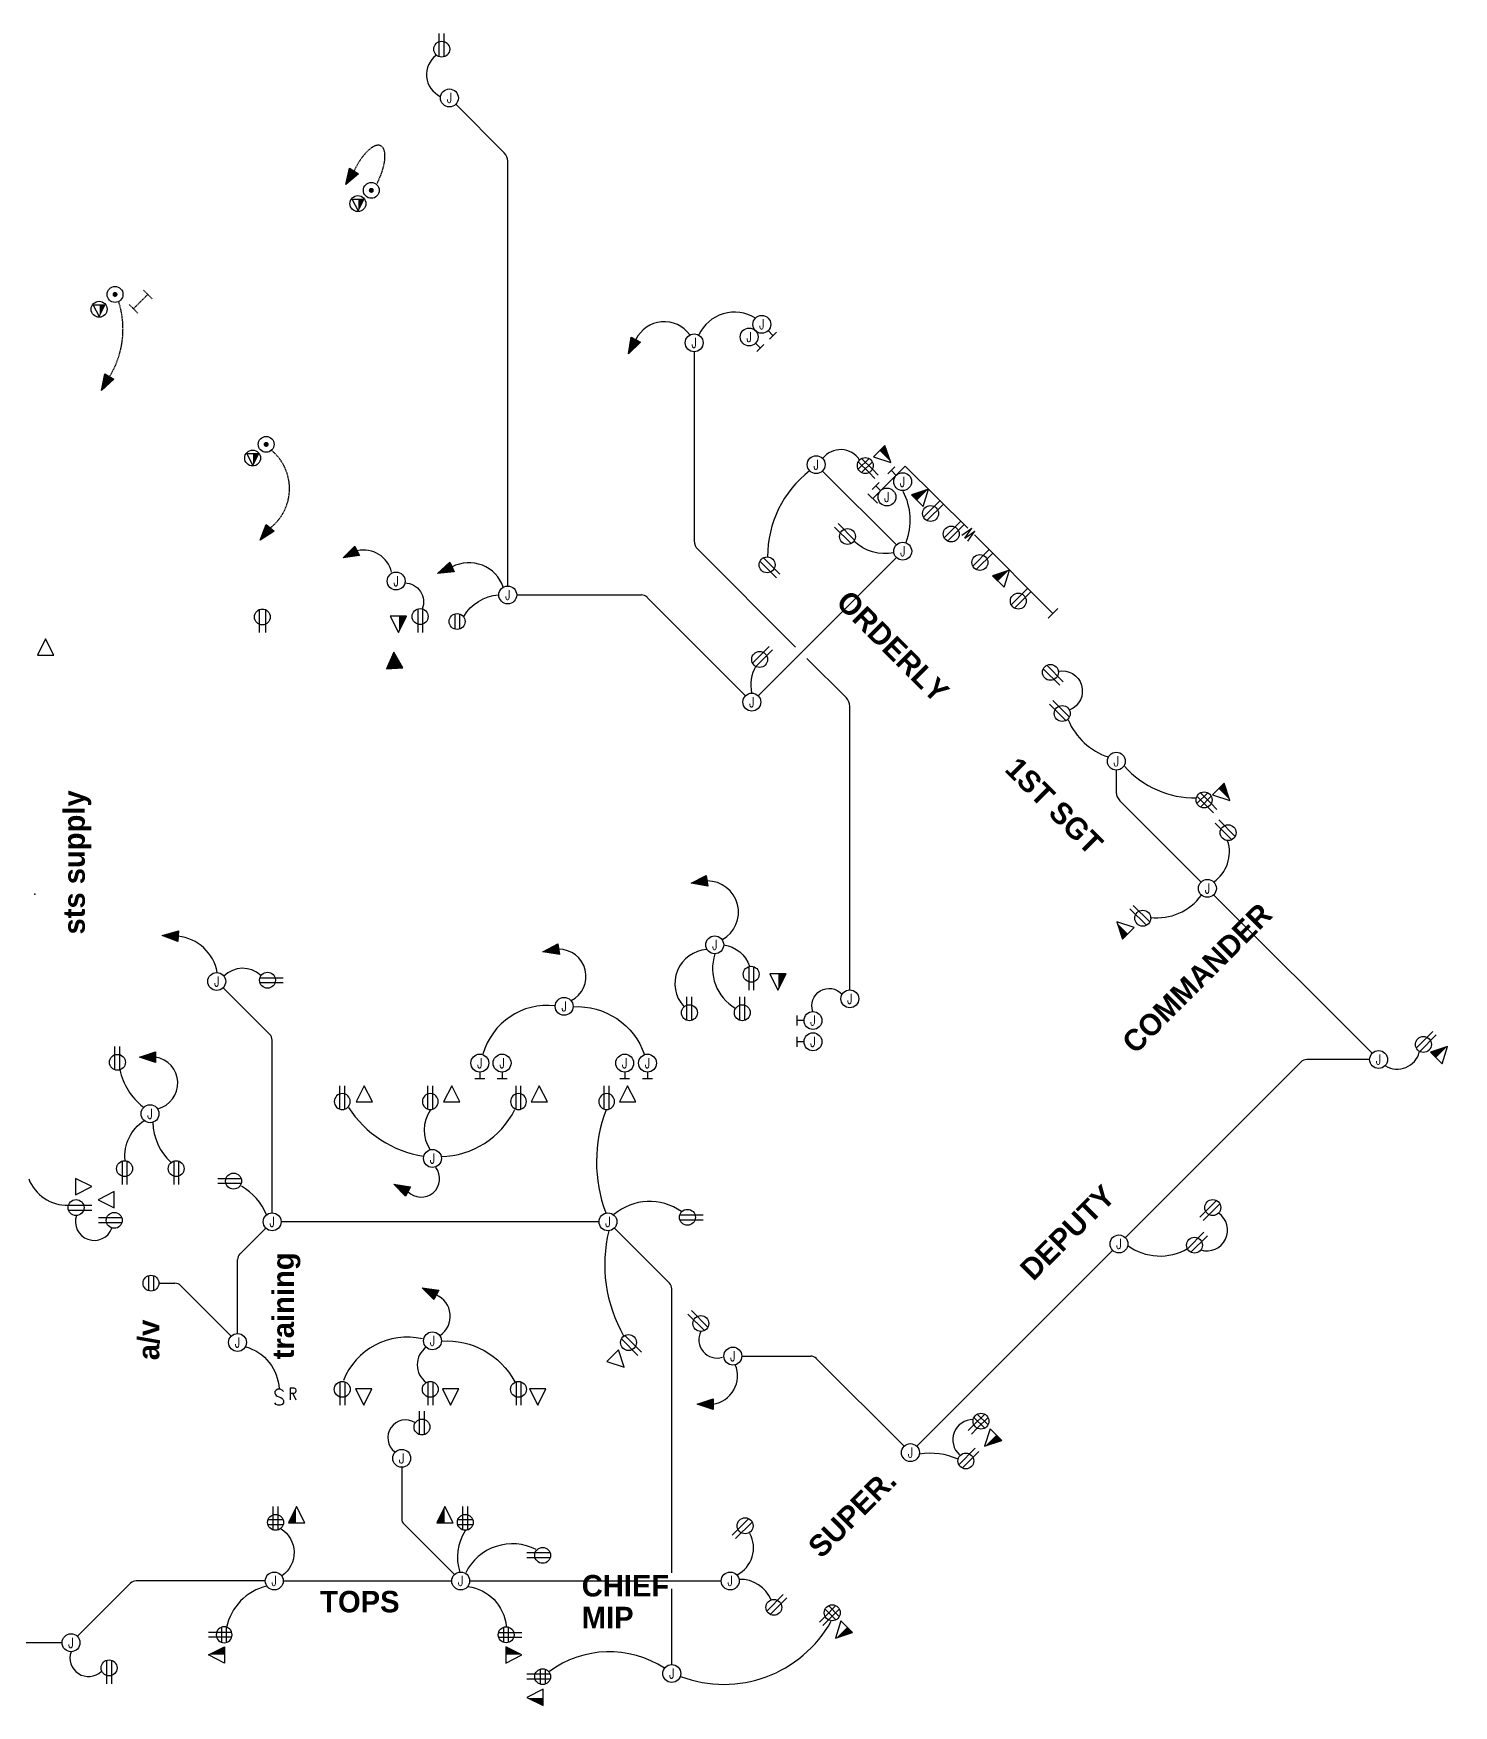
# Model space of a CAD drawing. Header units: inches. Extents: x 100 to 3150, y -1522 to 1528.
# Drawn here: x 2079 to 3150, y 244 to 1505 of the extents above; entities that cross this region are included whole.
import ezdxf
from ezdxf.enums import TextEntityAlignment as Align

# ---------------------------------------------------------------- set-up
doc = ezdxf.new("R2010")
doc.units = ezdxf.units.IN
doc.header["$MEASUREMENT"] = 0
doc.linetypes.add('DASHED', pattern=[0.75, 0.5, -0.25])
for name, color, linetype, lineweight in [('E-COMM-CNTR', 4, 'Continuous', 25), ('E-COMM-EXST', 4, 'Continuous', 25), ('E-COMM-NEWW', 2, 'Continuous', 25), ('E-JBOX-TEXT', 33, 'Continuous', 25), ('E-POWR-CIRC-NEWW', 10, 'Continuous', 30), ('E-POWR-DEVC-NEWW', 3, 'Continuous', 25), ('E-POWR-JBOX-NEWW', 5, 'Continuous', 25), ('E-POWR-RECP-CNTR', 4, 'Continuous', 25), ('E-POWR-RECP-EXST', 4, 'Continuous', 25), ('E-POWR-RECP-NEWW', 6, 'Continuous', 25), ('E-POWR-SWCH-NEWW', 30, 'Continuous', 25), ('E-POWR-TEXT', 7, 'Continuous', 25), ('E-SWCH-TEXT', 7, 'Continuous', 25)]:
    doc.layers.add(name, color=color, linetype=linetype, lineweight=lineweight)
for name, color, linetype in [('E-LITE-JBOX-NEWW', 5, 'Continuous'), ('E-POWR-CIRC-DASH-NEWW', 10, 'DASHED'), ('SMLTENAN', 8, 'Continuous')]:
    doc.layers.add(name, color=color, linetype=linetype)
doc.styles.add('Hand', font='cityb___.ttf')
doc.styles.get("Standard").update_dxf_attribs({"font": 'simplex.shx'})

# ---------------------------------------------------------------- blocks, each defined once
blk = doc.blocks.new('pwr-out2')
for p, q in [((-0.019, 0.184), (-0.019, 0)), ((0.019, 0.184), (0.019, 0))]:
    blk.add_line(p, q)
blk.add_circle((0, 0.124), 0.0625)
blk = doc.blocks.new('pwr-out4')
for p, q in [((-0.019, 0.064), (-0.019, 0)), ((0.019, 0.064), (0.019, 0))]:
    blk.add_line(p, q)
blk.add_circle((0, 0.124), 0.0625)
at = {"layer": 'E-POWR-RECP-CNTR'}
for p, q in [((-0.06, 0.143), (0.06, 0.143)), ((-0.019, 0.184), (-0.019, 0.064)), ((0.019, 0.184), (0.019, 0.064)), ((-0.06, 0.105), (0.06, 0.105))]:
    blk.add_line(p, q, dxfattribs=at)
blk = doc.blocks.new('pwr-TDO01')
blk.add_lwpolyline([(0, 0), (0.064, 0.127), (-0.065, 0.127), (0, 0)])
at = {"layer": 'E-COMM-CNTR'}
blk.add_solid([(0.003, 0.127), (0.003, 0.006), (0.003, 0.127), (0.064, 0.127)], dxfattribs=at)
blk = doc.blocks.new('Pwr-Out5')
for p, q in [((-0.019, 0.06), (-0.019, -0.06)), ((0.019, 0.06), (0.019, -0.06))]:
    blk.add_line(p, q)
blk.add_circle((0, 0), 0.0625)
blk = doc.blocks.new('Ltg-Jbx02')
for p, q in [((0.039, 0), (-0.039, 0)), ((0, 0.054), (0, 0))]:
    blk.add_line(p, q)
blk.add_circle((0, 0.124), 0.0703)
at = {"layer": 'E-JBOX-TEXT', "width": 0.8}
blk.add_attdef('J', text='', height=0.0781, dxfattribs=at).set_placement((0, 0.124), align=Align.MIDDLE)
blk = doc.blocks.new('pwr-Tel01')
blk.add_lwpolyline([(0, 0), (0.064, 0.127), (-0.065, 0.127), (0, 0)])
blk.add_solid([(-0.065, 0.127), (0, 0), (0.064, 0.127)])
blk = doc.blocks.new('_2PLEX')
for p, q in [((-2.4, 17.1), (-2.4, 0)), ((2.4, 17.1), (2.4, 0))]:
    blk.add_line(p, q)
blk.add_circle((0, 11.6), 6)
blk = doc.blocks.new('Ltg-Ckt20')
for p, q in [((0, 0.042), (0.125, 0)), ((0, -0.042), (0, 0.042)), ((0.125, 0), (0, -0.042))]:
    blk.add_line(p, q)
blk.add_solid([(0.125, 0), (0, 0.042), (0, -0.042)])
blk = doc.blocks.new('pwr-COR02')
at = {"const_width": 0.0194}
blk.add_lwpolyline([(-0.01, 0, 1), (0.01, 0, 1)], format="xyb", close=True, dxfattribs=at)
blk.add_circle((0, 0), 0.0625)
blk = doc.blocks.new('pwr-TDO03')
blk.add_lwpolyline([(0.001, -0.058), (0.046, 0.033), (-0.046, 0.033), (0.001, -0.058)])
blk.add_circle((0, 0), 0.0625)
at = {"layer": 'E-COMM-CNTR'}
blk.add_solid([(0.003, 0.033), (0.003, -0.053), (0.003, 0.033), (0.046, 0.033)], dxfattribs=at)
blk = doc.blocks.new('WAFFER')
at = {"layer": 'E-POWR-TEXT', "width": 0.8}
blk.add_attdef('W', text='', height=0.0938, dxfattribs=at).set_placement((0, 0), align=Align.MIDDLE)
blk = doc.blocks.new('_JBOX')
blk.add_circle((0, 0), 0.0703)
at = {"layer": 'E-JBOX-TEXT', "width": 0.8}
blk.add_text('J', height=0.0781, dxfattribs=at).set_placement((0, 0), align=Align.MIDDLE)
blk = doc.blocks.new('pwr-Dat01')
blk.add_lwpolyline([(0, 0), (0.064, 0.127), (-0.065, 0.127), (0, 0)])
blk = doc.blocks.new('pwr-swt02')
at = {"flags": 128}
blk.add_lwpolyline([(0.034, 0.107), (0.024, 0.119), (0.01, 0.125), (-0.009, 0.125), (-0.023, 0.119), (-0.033, 0.107), (-0.033, 0.095), (-0.028, 0.083), (-0.023, 0.077), (-0.014, 0.071), (0.015, 0.059), (0.024, 0.053), (0.029, 0.047), (0.034, 0.036), (0.034, 0.018), (0.024, 0.006), (0.01, 0), (-0.009, 0), (-0.023, 0.006), (-0.033, 0.018), (-0.033, 0.018)], dxfattribs=at)
at = {"layer": 'E-SWCH-TEXT', "width": 0.8}
blk.add_attdef('3', (0.054, -0.052), '', height=0.0938, dxfattribs=at)

msp = doc.modelspace()

# ---------------------------------------------------------------- linework, layer by layer
at = {"layer": 'E-POWR-CIRC-DASH-NEWW'}
for p, q in [((2151.5, 1300.7), (2158.1, 1294.1)), ((2154.8, 1297.4), (2165.6, 1308.2)), ((2162.3, 1311.5), (2168.9, 1304.9))]:
    msp.add_line(p, q, dxfattribs=at)
at = {"layer": 'E-POWR-CIRC-DASH-NEWW', "elevation": 0}
msp.add_lwpolyline([(2143.8, 1302.4, -0.22039), (2136.3, 1245.4, -0.212766)], format="xyb", dxfattribs=at)
at = {"layer": 'E-POWR-CIRC-DASH-NEWW'}
msp.add_arc((2235.1, 1161.7), 37.4, 307.5878, 50.0365, dxfattribs=at)
msp.add_ellipse((2330.6, 1398.1), major_axis=(-10.7, -22.2), ratio=0.399559, start_param=1.458943, end_param=4.755454, dxfattribs=at)
at = {"layer": 'E-POWR-CIRC-NEWW'}
for p, q in [((2434.5, 1415), (2397.9, 1451.6)), ((2437.1, 1088.2), (2437.1, 1408.6)), ((2577.7, 1265), (2577.7, 1122.3)), ((2730.2, 1119.3), (2674.5, 1175)), ((2654.1, 1042.2), (2580.4, 1116)), ((2626, 1005.5), (2730.2, 1109.7)), ((2443.9, 1081.5), (2537.9, 1081.5)), ((2616.4, 1005.5), (2542.2, 1079.7)), ((2692.5, 1003.8), (2662.6, 1033.7)), ((2695.1, 783.7), (2695.1, 997.5)), ((2896.1, 949.4), (2896.1, 932.6)), ((2960, 865), (2898.7, 926.2)), ((3089.1, 735.9), (2969.5, 855.4)), ((2222.4, 785.2), (2257.6, 750)), ((2259.4, 615.4), (2259.4, 745.8)), ((3035.5, 729.3), (2902.9, 596.8)), ((3087.1, 731.1), (3039.7, 731.1)), ((2506, 608.7), (2266.1, 608.7)), ((2254.6, 603.9), (2235.1, 584.4)), ((2517.5, 603.9), (2559.1, 562.4)), ((2233.3, 524.4), (2233.3, 580.2)), ((2893.4, 587.2), (2745.6, 439.4)), ((2174, 562.4), (2186.1, 562.4)), ((2228.6, 522.4), (2190.3, 560.7)), ((2560.8, 343.8), (2560.8, 558.1)), ((2613.6, 507.4), (2665.6, 507.4)), ((2736, 439.4), (2669.8, 505.6)), ((2357.1, 423.5), (2357.1, 384.8)), ((2396.9, 342.6), (2358.9, 380.6)), ((2112.4, 296), (2152.5, 336.1)), ((2254.3, 337.8), (2156.8, 337.8)), ((2267.8, 337.8), (2394.9, 337.8)), ((2408.4, 337.8), (2598.2, 337.8)), ((2560.8, 274.8), (2560.8, 331.8)), ((2100.9, 291.2), (1614.5, 291.2))]:
    msp.add_line(p, q, dxfattribs=at)
for points in [[(2383.3, 1488.6, 0.571261), (2386.2, 1457.6, 0.571261)], [(2623.9, 1290.4, 0.44768), (2581.1, 1277.6, 0.236155)], [(2702.5, 1183.3, 0.517815), (2674.6, 1184.5, 0.517815)], [(2664.8, 1175.1, 0.234216), (2633.1, 1110.2, 0.234216)], [(2735, 1159.9, -0.215008), (2737.3, 1121, -0.215008)], [(2728.2, 1113.3, -0.240455), (2698.4, 1121.9, -0.240455)], [(2359.4, 1090.6, -0.527304), (2372.6, 1070.9, -0.527304)], [(2403.9, 1065.3, -0.249425), (2430.2, 1081.5, -0.249425)], [(2624.3, 1027.7, 0.188758), (2621, 1007.5, 0.188758)], [(2852.2, 1024.1, -0.904876), (2861, 994.8, -0.904876)], [(2859.8, 987.2, 0.215719), (2890, 959.3, 0.215719)], [(2902.2, 952.4, 0.218698), (2956.6, 928.4, 0.218698)], [(2587.2, 814.1, 0.629113), (2569.8, 771.2, 0.629113)], [(2593.3, 810.7, 0.354279), (2608.7, 769.9, 0.354279)], [(2600.1, 817.7, -0.273715), (2619.5, 801.5, -0.273715)], [(2250.8, 794.6, 0.402649), (2223, 794, 0.402649)], [(2667.3, 767.3, -0.834605), (2689.2, 780.3, -0.834605)], [(2472.7, 771.6, 0.369394), (2418.4, 735.1, 0.369394)], [(2486.2, 770.9, -0.337878), (2540.2, 734.7, -0.337878)], [(3099.2, 726.3, 0.498466), (3124.6, 736.6, 0.498466)], [(2144.4, 723.5, 0.17235), (2162, 695.3, 0.17235)], [(2317, 695, 0.214888), (2373.6, 658.2, 0.214888)], [(2148.5, 655.1, -0.28492), (2162.9, 685, -0.28492)], [(2169.4, 683.7, 0.210025), (2183.1, 653.7, 0.210025)], [(2378.9, 693.1, 0.314842), (2378.6, 663.1, 0.314842)], [(2386.8, 657.9, 0.280677), (2442.4, 693.4, 0.280677)], [(2511.3, 693.1, 0.183075), (2511, 615.5, 0.183075)], [(2075.8, 641.2, 0.31881), (2105.7, 621.2, 0.31881)], [(2255.1, 613.9, 0.167029), (2236.3, 635.5, 0.167029)], [(2568.1, 616.4, 0.343914), (2517.2, 614.1, 0.343914)], [(2111.8, 613.5, 0.988175), (2138.6, 604, 0.988175)], [(2959.9, 587.5, 0.857703), (2973.3, 615.2, 0.857703)], [(2513.3, 602, 0.192096), (2524.5, 522.7, 0.192096)], [(2904.7, 590.9, 0.29861), (2949.9, 588.5, 0.29861)], [(2372.8, 520.3, 0.372871), (2313.1, 488.9, 0.372871)], [(2387.1, 518.7, -0.296017), (2442.4, 488.1, -0.296017)], [(2582.8, 526, 0.670977), (2599.1, 506.6, 0.670977)], [(2239.5, 514.4, -0.325229), (2264.6, 482.6, -0.325229)], [(2375.6, 514.1, 0.508942), (2375.6, 487.5, 0.508942)], [(2367.1, 457.2, 0.960474), (2352, 435.1, 0.960474)], [(2788.2, 459.5, 0.698881), (2777.9, 432.9, 0.698881)], [(2776.8, 429.6, 0.146758), (2747.6, 433.5, 0.146758)], [(2266.1, 377.2, -0.533776), (2266.8, 341.7, -0.533776)], [(2405.1, 375.7, 0.22973), (2401, 344.5, 0.22973)], [(2458.6, 361.4, 0.42186), (2405.4, 343.9, 0.42186)], [(2610.1, 342.4, 0.425202), (2619.6, 373.6, 0.425202)], [(2255.3, 333.9, 0.290198), (2225, 302.7, 0.290198)], [(2407.1, 333.7, -0.34648), (2436, 303.7, -0.34648)], [(2635.7, 323.5, 0.311019), (2611.9, 339, 0.416438)], [(2567.3, 265.8, 0.372118), (2681.1, 307.5, 0.372118)], [(2107.7, 284.4, 0.786051), (2130.5, 269.5, 0.786051)], [(2555.3, 271.9, 0.315614), (2468.5, 269.4, 0.315614)]]:
    msp.add_lwpolyline(points, format="xyb", dxfattribs=at)
for centre, radius, start, end in [((2428.1, 1408.6), 9, 0, 45), ((2555.1, 1263.9), 23.7, 35.486, 154.3475), ((2328.4, 1093.7), 21.7, 13.0655, 102.7719), ((2586.7, 1122.3), 9, 180, 225), ((2407.9, 1078.5), 27.3, 18.9202, 117.9624), ((2537.9, 1075.5), 6, 45, 90), ((2686.1, 997.5), 9, 0, 45), ((2905.1, 932.6), 9, 180, 225), ((2953.8, 887.7), 27.6, 304.5917, 17.8531), ((2587.5, 842.2), 23.6, 299.0286, 90.154), ((2926.9, 879), 41, 262.7664, 324.4862), ((2184.9, 790.6), 33.7, 10.438, 83.893), ((2475.6, 793.8), 20.5, 297.0665, 90.5602), ((2253.4, 745.8), 6, 0, 45), ((2168.3, 713.3), 19.9, 283.9775, 81.0584), ((3039.7, 725.1), 6, 90, 135), ((2371.8, 641.2), 13.9, 223.8786, 37.4464), ((2239.3, 580.2), 6, 135, 180), ((2186.1, 556.4), 6, 45, 90), ((2554.8, 558.1), 6, 0, 45), ((2376, 537.4), 17.7, 305.0462, 66.0136), ((2665.6, 501.4), 6, 45, 90), ((2588.9, 492.5), 21.5, 278.1047, 22.8866), ((2363.1, 384.8), 6, 180, 225), ((2156.8, 331.8), 6, 90, 135)]:
    msp.add_arc(centre, radius, start, end, dxfattribs=at)
at = {"layer": 'E-POWR-DEVC-NEWW'}
for p, q in [((2712.4, 1154.3), (2736.8, 1178.7)), ((2736.8, 1178.7), (2784.1, 1131.9)), ((2708.8, 1157.9), (2715.9, 1150.7)), ((2789.1, 1126.9), (2848.3, 1067.6)), ((2844.7, 1064), (2851.9, 1071.2))]:
    msp.add_line(p, q, dxfattribs=at)
at = {"layer": 'SMLTENAN', "linetype": 'Continuous'}
msp.add_point((2080.3, 855.8, 0), dxfattribs=at)

# ---------------------------------------------------------------- block references
at = {"layer": 'E-COMM-EXST', "xscale": 96.00000000000038, "yscale": 96.00000000000045, "zscale": 96, "rotation": 183.0068873935014}
msp.add_blockref('pwr-Tel01', (2351.2, 1038.3, 0), dxfattribs=at)
at = {"layer": 'E-COMM-NEWW', "xscale": 96, "yscale": 96, "zscale": 96}
for name, p in [('pwr-TDO03', (2324.1, 1376.7, 0)), ('pwr-TDO03', (2128.9, 1297)), ('pwr-TDO03', (2244.7, 1184.8, 0)), ('pwr-TDO01', (2354.7, 1053.3)), ('pwr-TDO01', (2640.9, 783.5)), ('pwr-Dat01', (2328.5, 470.4)), ('pwr-Dat01', (2394, 470.4)), ('pwr-Dat01', (2459.8, 470.4))]:
    msp.add_blockref(name, p, dxfattribs=at)
at = {"layer": 'E-COMM-NEWW', "zscale": 96}
for name, p, xscale, yscale, rotation in [('pwr-TDO01', (2725.9, 1181.4, 0), 96.00000000000045, 96.00000000000045, 44.99999999999981), ('pwr-TDO01', (2754.5, 1161.2), 96.00000000000045, 96.00000000000045, 135.0000000000002), ('pwr-TDO01', (2815.6, 1100.3), 96.00000000000045, 96.00000000000045, 135.0000000000002), ('pwr-Dat01', (2088.5, 1048.3), 96, 96, 180), ('pwr-TDO01', (2981.6, 926.6, 0), 96.00000000000045, 96.00000000000045, 44.99999999999981), ('pwr-TDO01', (2896.4, 834.9), 96.00000000000045, 96.00000000000045, 224.9999999999999), ('pwr-TDO01', (3146, 740.8, 0), 96.00000000000064, 95.99999999999935, 134.9987947119249), ('pwr-Dat01', (2328.9, 711.3), 96, 96, 180), ('pwr-Dat01', (2394.8, 711.3), 96, 96, 180), ('pwr-Dat01', (2460.9, 711.3), 96, 96, 180), ('pwr-Dat01', (2527.4, 711.3), 96, 96, 180), ('pwr-Dat01', (2123.4, 635.2), 96, 96, 90), ('pwr-Dat01', (2128.1, 625.3), 96, 96, 270), ('pwr-Dat01', (2524.9, 499.1), 96.00000000000036, 96.00000000000036, 45.0000800899343), ('pwr-TDO01', (2796.7, 439.5, 0), 95.99999999999982, 95.99999999999982, 314.9999999999975), ('pwr-TDO01', (2277.8, 393.9), 96, 96, 180), ('pwr-TDO01', (2389.7, 393.9), 96, 96, 180), ('pwr-TDO01', (2684.2, 294.6, 0), 95.99999999999947, 96.00000000000013, 314.9999198012481), ('pwr-TDO01', (2211.3, 282, 0), -95.99999999999977, 96, 270), ('pwr-TDO01', (2447.8, 282, 0), 95.99999999999977, 96, 90), ('pwr-TDO01', (2451.5, 249.9, 0), 96, 96, 270)]:
    msp.add_blockref(name, p, dxfattribs=dict(at, xscale=xscale, yscale=yscale, rotation=rotation))
at = {"layer": 'E-LITE-JBOX-NEWW'}
ref = msp.add_blockref('Ltg-Jbx02', (2655.4, 760.5), dxfattribs=dict(at, xscale=96, yscale=96, zscale=96, rotation=270))
ref.add_attrib('J', 'J', dxfattribs={"layer": 'E-JBOX-TEXT', "height": 7.5, "width": 0.8}).set_placement((2667.3, 760.5), align=Align.MIDDLE)
ref = msp.add_blockref('Ltg-Jbx02', (2655.4, 744.5), dxfattribs=dict(at, xscale=96, yscale=96, zscale=96, rotation=270))
ref.add_attrib('J', 'J', dxfattribs={"layer": 'E-JBOX-TEXT', "height": 7.5, "width": 0.8}).set_placement((2667.3, 744.5), align=Align.MIDDLE)
at = {"layer": 'E-POWR-CIRC-NEWW', "zscale": 96}
for p, xscale, yscale, rotation in [((2321.2, 1401.4), 96.00000000000024, 95.99999999999976, 238.2817096777675), ((2533.7, 1274.1), 96, 96, 242.9599638210095), ((2136.6, 1246.2, 0), 95.99999999999977, 95.9999999999992, 240.4012229274013), ((2257.9, 1132.1), 95.99999999999974, 95.99999999999933, 230.5476146423663), ((2323.6, 1114.8), 96, 96, 206.5550016239936), ((2395.1, 1102.6), 96, 96, 204.4353974551799), ((2587.4, 865.8), 96, 96, 187.7617957998112), ((2188.5, 824.1), 96, 96, 176.8792444183413), ((2475.4, 814.3), 96, 96, 189.2893097253653), ((2171.4, 732.9), 96, 96, 179.9999999999957), ((2361.8, 631.5), 96, 96, 152.7940944982398), ((2383.2, 553.6), 96, 96, 153.444992197261), ((2591.9, 471.2), 96, 96, 180)]:
    msp.add_blockref('Ltg-Ckt20', p, dxfattribs=dict(at, xscale=xscale, yscale=yscale, rotation=rotation))
at = {"layer": 'E-POWR-DEVC-NEWW', "xscale": 96, "yscale": 96, "zscale": 96}
for p in [(2334.2, 1386.7, 0), (2140.9, 1308.2), (2254.9, 1195.1, 0)]:
    msp.add_blockref('pwr-COR02', p, dxfattribs=at)
at = {"layer": 'E-POWR-JBOX-NEWW', "xscale": 96, "zscale": 96}
for p, yscale in [((2393.1, 1456.4), 96), ((2577.7, 1271.7), 96), ((2669.7, 1179.8), 96), ((2735, 1114.5), 96), ((2352.9, 1092), 96), ((2437.1, 1081.5), 96), ((2621.2, 1000.7), 96), ((2896.1, 956.1), 96), ((2964.8, 860.2), 96), ((2593.2, 817.6), 96), ((2217.6, 790), 96), ((2695.1, 776.9), 96), ((2479.6, 771.2), 96), ((3093.9, 731.1), 96), ((2167.3, 690.2), 96), ((2380.3, 656.5), 96), ((2259.4, 608.7), 96), ((2512.7, 608.7), 96), ((2898.1, 592), 96), ((2233.3, 517.7), 96), ((2380.3, 518.9), 96), ((2606.9, 507.4), 96), ((2357.1, 430.3), 96), ((2740.8, 434.6), 96), ((2261, 337.8), 95.99999999999977), ((2401.6, 337.8), 95.99999999999977), ((2604.9, 337.8), 95.99999999999977), ((2107.7, 291.2), 96), ((2560.8, 268), 95.99999999999977)]:
    msp.add_blockref('_JBOX', p, dxfattribs=dict(at, yscale=yscale))
at = {"layer": 'E-POWR-JBOX-NEWW'}
ref = msp.add_blockref('Ltg-Jbx02', (2637.1, 1277.2, 0), dxfattribs=dict(at, xscale=96.00000000000045, yscale=96.00000000000045, zscale=96, rotation=44.99999999999981))
ref.add_attrib('J', 'J', dxfattribs={"layer": 'E-JBOX-TEXT', "height": 7.5, "width": 0.8}).set_placement((2628.7, 1285.7, 0), align=Align.MIDDLE)
ref = msp.add_blockref('Ltg-Jbx02', (2627.6, 1267.7, 0), dxfattribs=dict(at, xscale=96.00000000000045, yscale=96.00000000000045, zscale=96, rotation=44.99999999999981))
ref.add_attrib('J', 'J', dxfattribs={"layer": 'E-JBOX-TEXT', "height": 7.5, "width": 0.8}).set_placement((2619.2, 1276.1, 0), align=Align.MIDDLE)
ref = msp.add_blockref('Ltg-Jbx02', (2726.5, 1175.4, 0), dxfattribs=dict(at, xscale=96.00000000000047, yscale=96.00000000000045, zscale=96, rotation=224.9999999999999))
ref.add_attrib('J', 'J', dxfattribs={"layer": 'E-JBOX-TEXT', "height": 7.5, "width": 0.8}).set_placement((2734.9, 1166.9, 0), align=Align.MIDDLE)
ref = msp.add_blockref('Ltg-Jbx02', (2714.7, 1163.8, 0), dxfattribs=dict(at, xscale=96.00000000000047, yscale=96.00000000000045, zscale=96, rotation=224.9999999999999))
ref.add_attrib('J', 'J', dxfattribs={"layer": 'E-JBOX-TEXT', "height": 7.5, "width": 0.8}).set_placement((2723.1, 1155.4, 0), align=Align.MIDDLE)
at = {"layer": 'E-POWR-JBOX-NEWW', "xscale": 96, "yscale": 96, "zscale": 96}
for p in [(2416, 716.5, 0), (2432.8, 716.5, 0), (2525.3, 716.5, 0), (2542.5, 716.5, 0)]:
    msp.add_blockref('Ltg-Jbx02', p, dxfattribs=at).add_auto_attribs({'J': 'J'})
at = {"layer": 'E-POWR-RECP-EXST'}
msp.add_blockref('_2PLEX', (2252, 1053.3, 0), dxfattribs=at)
at = {"layer": 'E-POWR-RECP-NEWW', "zscale": 96}
for name, p, xscale, yscale, rotation in [('pwr-out2', (2387.3, 1505.1, 0), 96, 96, 180), ('pwr-out4', (2715.2, 1170.7, 0), 96.00000000000013, 95.99999999999949, 44.99999999999962), ('pwr-out2', (2764.4, 1151.4), 96.00000000000045, 96.00000000000045, 135.0000000000002), ('pwr-out2', (2684.9, 1134, 0), 96.00000000000047, 96.00000000000045, 224.9999999999999), ('pwr-out2', (2780, 1135.9), 96.00000000000045, 96.00000000000045, 135.0000000000002), ('pwr-out2', (2641.1, 1095.8), 96.00000000000045, 96.00000000000045, 44.99999999999981), ('pwr-out2', (2801.6, 1114.4), 96.00000000000045, 96.00000000000045, 135.0000000000002), ('pwr-out2', (2830.6, 1085.3), 96.00000000000045, 96.00000000000045, 135.0000000000002), ('pwr-out2', (2635.5, 1041.3, 0), 96.00000000000045, 96.00000000000045, 135.0000000000002), ('pwr-out2', (2854.8, 1014.7, 0), 96.00000000000045, 96.00000000000045, 44.99999999999981), ('pwr-out2', (2846.9, 1000.5, 0), 96.00000000000047, 96.00000000000045, 224.9999999999999), ('pwr-out4', (2970.7, 918.5, 0), 96.00000000000045, 96.00000000000013, 44.99999999999827), ('pwr-out2', (2972, 910.6, 0), 95.99999999999949, 95.99999999999982, 225.0000000000008), ('pwr-out2', (2907.6, 846.1), 95.99999999999949, 95.99999999999982, 225.0000000000008), ('pwr-out2', (2267.8, 790.9, 0), 96, 96, 90), ('pwr-out2', (2574.1, 778.3, 0), 96, 96, 180), ('pwr-out2', (2614, 778.3, 0), 96, 96, 180), ('pwr-out2', (3136.1, 750.9, 0), 95.99999999999967, 96.00000000000031, 134.9987947119239), ('pwr-out2', (2142.7, 740.9, 0), 96, 96, 180), ('pwr-out2', (2312.3, 711.3, 0), -96, 96, 180), ('pwr-out2', (2378.7, 711.3, 0), -96, 96, 180), ('pwr-out2', (2445.2, 711.3, 0), -96, 96, 180), ('pwr-out2', (2511.7, 711.3, 0), -96, 96, 180), ('pwr-out2', (2218.4, 639.4, 0), 96, 96, 270), ('pwr-out2', (2123.4, 619.4, 0), 96, 96, 90), ('pwr-out2', (2584.5, 612.1, 0), 96, 96, 90), ('pwr-out2', (2960.4, 611, 0), 96.00000000000045, 96.00000000000045, 315.0000000000002), ('pwr-out2', (2128.4, 609.8, 0), 96, 96, 270), ('pwr-out2', (2963.5, 599.5, 0), 95.99999999999967, 96.00000000000031, 134.9987947119239), ('pwr-out2', (2574.3, 540.4, 0), 96.00000000000047, 96.00000000000045, 224.9999999999999), ('pwr-out2', (2536.6, 509.2, 0), 96.00000000000045, 96.00000000000045, 44.99999999999981), ('pwr-out4', (2785.6, 449.9), 95.99999999999949, 95.99999999999949, 314.9999465341398), ('pwr-out2', (2372.4, 465.8, 0), 96, 96, 180), ('pwr-out2', (2791, 436.7, 0), 95.99999999999967, 96.00000000000031, 134.9987947119239), ('pwr-out4', (2262, 393.9), 96, 96, 180), ('pwr-out4', (2405.1, 393.9), 96, 96, 180), ('pwr-out2', (2607.7, 371), 95.99999999999996, 95.99999999999964, 314.9999198012493), ('pwr-out2', (2451.5, 357.1), 96, 96, 270), ('pwr-out2', (2646.2, 326.3, 0), 95.99999999999976, 95.99999999999943, 135.0004186919444), ('pwr-out4', (2673.4, 305.4, 0), 95.99999999999982, 95.99999999999996, 314.9999198012494), ('pwr-out4', (2211.3, 297.2, 0), -96, 96, 270), ('pwr-out4', (2447.8, 297.2, 0), 96, 96, 90), ('pwr-out4', (2451.5, 265.6, 0), 96, 96, 270)]:
    msp.add_blockref(name, p, dxfattribs=dict(at, xscale=xscale, yscale=yscale, rotation=rotation))
at = {"layer": 'E-POWR-RECP-NEWW', "xscale": 96, "yscale": 96, "zscale": 96}
for name, p in [('pwr-out2', (2371, 1053.3)), ('Pwr-Out5', (2398.9, 1061.5)), ('pwr-out2', (2620.7, 783.5)), ('pwr-out2', (2148.1, 636.9, 0)), ('pwr-out2', (2187, 636.9, 0)), ('Pwr-Out5', (2168, 562.4)), ('pwr-out2', (2312.3, 470.4, 0)), ('pwr-out2', (2378.7, 470.4, 0)), ('pwr-out2', (2445.2, 470.4, 0)), ('pwr-out2', (2136.4, 260.3))]:
    msp.add_blockref(name, p, dxfattribs=at)
at = {"layer": 'E-POWR-SWCH-NEWW'}
ref = msp.add_blockref('pwr-swt02', (2264.6, 470.4), dxfattribs=dict(at, xscale=96, yscale=96, zscale=96))
ref.add_attrib('3', 'R', (2271.7, 474.5), dxfattribs={"layer": 'E-SWCH-TEXT', "height": 9, "width": 0.8})
at = {"layer": 'E-POWR-TEXT', "xscale": 96.00000000000045, "yscale": 96.00000000000078, "zscale": 96.00000000000045, "rotation": 135.0000000000002}
msp.add_blockref('WAFFER', (2785, 1127.5, 192), dxfattribs=at).add_auto_attribs({'W': 'W'})

# ---------------------------------------------------------------- texts
at = {"layer": 'SMLTENAN', "linetype": 'Continuous', "style": 'Hand', "width": 1.015228}
for s, rotation, p in [('ORDERLY', 315, (2683.8, 1075, 0)), ('1ST SGT', 315, (2811.1, 949.1, 0)), ('sts supply', 90, (2118.1, 825.4)), ('COMMANDER', 45, (2910.4, 734.5, 0)), ('DEPUTY', 45, (2833.4, 563.4, 0)), ('training', 90, (2275.8, 505)), ('a/v', 90, (2174.3, 504.3)), ('SUPER.', 45, (2673.6, 354.1, 0))]:
    msp.add_text(s, height=16.2, rotation=rotation, dxfattribs=at).set_placement(p)
for s, p in [('CHIEF', (2492.9, 326.1, 0)), ('TOPS', (2295.6, 314.1, 0)), ('MIP', (2492.9, 302.1, 0))]:
    msp.add_text(s, height=16.2, dxfattribs=at).set_placement(p)

doc.saveas('drawing.dxf')
